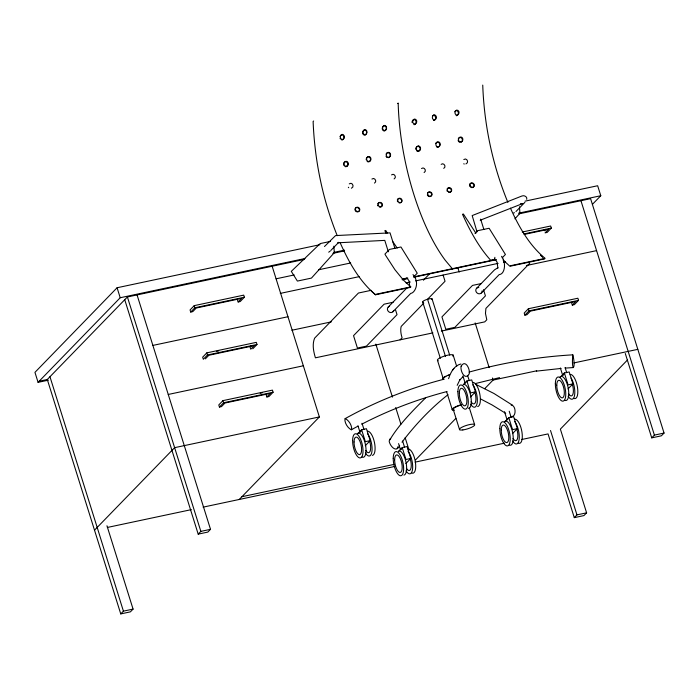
<?xml version="1.0" encoding="UTF-8"?>
<svg xmlns="http://www.w3.org/2000/svg" width="699" height="699" viewBox="0 0 699 699"><rect width="100%" height="100%" fill="white"/><g stroke="black" fill="none" stroke-linecap="round" stroke-linejoin="round"><path stroke-width="1.05" d="M409.736 286.153L408.994 280.902L406.923 277.8M526.758 199.355C527.396 196.62 524.136 195.03 521.882 196.026L472.174 215.572L477.015 231.876M448.583 378.675L449.544 376.062M457.181 385.341L459.977 379.583L459.461 380.256L462.817 376.892M480.641 219.993L480.641 219.119L483.883 229.49M449.859 375.293C451.816 370.304 455.399 365.28 460.886 363.987M425.324 398.142C412.227 411.265 398.343 425.132 389.142 441.025C389.832 445.953 396.543 453.73 399.618 445.368M397.259 448.566L397.679 446.844M452.393 370.391L452.908 369.719M453.345 369.124L453.861 368.452M401.986 442.196C415.363 424.608 430.636 408.382 448.007 394.69M572.796 354.839C571.057 373.467 576.474 369.02 572.796 354.839C537.741 356.866 502.913 362.685 469.081 372.104M514.927 218.839L519.925 213.274L519.471 206.773M319.993 244.676L117.083 287.752L34.95 372.357L38.078 382.344L48.327 380.169M38.078 382.344L120.211 297.739L304.965 258.525M46.195 380.623L127.401 296.97L304.117 259.46M313.624 120.997L313.117 121.521C314.664 160.552 322.641 199.433 337.241 235.694M238.141 301.977L240.203 301.54L244.379 297.241L243.715 295.135L194.226 305.638L190.058 309.937L190.722 312.051L192.784 311.605L196.253 308.032L241.618 298.403L238.141 301.977L237.477 299.871M190.722 312.051L194.89 307.752L244.379 297.241M397.67 103.574L398.177 103.041A134.147 50.424 78 0 0 445.35 260.395L452.332 268.696L451.877 269.159M206.834 352.864L202.666 357.163L203.33 359.277L207.498 354.978L256.987 344.476L256.323 342.361L206.834 352.864L207.498 354.978M374.498 183.086C377.521 181.53 374.437 176.847 371.92 179.049M205.392 358.84L208.861 355.258L254.226 345.629L250.749 349.212L250.085 347.097L251.483 345.664M324.467 246.529L335.564 235.58L390.042 232.872L394.909 248.39M394.122 178.918C397.154 177.363 394.07 172.679 391.545 174.881M330.828 250.46L338.718 242.335L337.809 242.798L384.782 240.386L388.356 251.789M252.811 348.775L256.987 344.476M424.11 172.557C427.133 171.002 424.057 166.318 421.532 168.52M443.743 168.389C446.766 166.834 443.682 162.151 441.165 164.352M94.514 530.183L174.628 447.666L319.373 416.936L272.147 266.249M266.861 396.98L268.923 396.543L273.099 392.244L272.435 390.129L222.946 400.632L218.778 404.931L219.434 407.045L221.496 406.608L224.973 403.026L270.338 393.397L266.861 396.98L266.197 394.865M219.434 407.045L223.61 402.746L273.099 392.244M407.805 278.141L402.056 279.731L407.351 278.613M413.991 276.559L417.242 273.213L400.955 246.983L389.483 249.421L384.931 254.104L385.743 255.546L394.935 269.709L402.519 278.997L406.687 278.106M388.207 307.053L406.975 287.866M402.502 279.268L410.759 286.896L410.243 287.42L375.52 294.786C359.199 281.007 348.609 261.749 340.037 242.474M423.367 280.22L429.369 274.034M392.908 311.771L410.776 293.37C414.629 293.196 420.344 282.964 412.995 274.576M39.179 381.217L47.296 379.496L120.752 613.905L123.426 611.153L133.072 609.1L106.956 525.762M124.737 299.722L198.193 534.132L200.858 531.38L210.513 529.326L137.056 294.926M423.804 303.121L401.243 326.363A9.69 3.644 78 0 0 400.763 330.522L400.815 331.527A9.69 3.644 78 0 0 402.117 337.748L400.081 339.845M515.967 211.526L524.914 202.317M239.259 499.462L319.373 416.936M133.072 609.1L130.398 611.852L120.752 613.905M210.513 529.326L207.839 532.079L198.193 534.132M502.17 257.844L505.421 254.497L489.134 228.267L477.662 230.696L475.014 233.431L475.923 233.239L463.367 213.973M476.613 288.285L494.499 269.866L497.968 267.691M481.314 293.012L499.182 274.602C505.01 274.296 506.452 262.37 501.541 256.297M544.425 230.74L545.814 229.307M522.232 232.033L550.663 226.004L551.328 228.119L547.151 232.418L545.089 232.854L548.566 229.272L524.302 234.418M357.853 433.625L361.619 429.745L366.451 428.723L370.19 440.641L365.262 445.709M529.711 263.278L485.919 308.39L485.473 313.423L486.792 319.775L484.748 321.872L441.357 331.09M592.42 204.344L600.782 195.729L597.654 185.742L525.036 201.155M572.298 305.087L574.36 304.642L578.527 300.352L577.863 298.237L528.383 308.74L524.206 313.038L524.87 315.153L526.932 314.716L530.41 311.134L575.775 301.505L572.298 305.087L571.633 302.973L573.023 301.54M524.87 315.153L529.047 310.854L578.527 300.352M398.456 451.449L402.231 447.57L407.063 446.547L410.794 458.465L405.874 463.533M463.122 384.843L466.897 380.955L471.729 379.933L475.46 391.851L470.541 396.927M415.625 459.837L455.87 418.386M484.713 388.67L493.066 380.073L536.683 370.811M505.045 421.602L508.82 417.722L513.651 416.691L517.382 428.618L512.463 433.686M560.581 376.857L564.355 372.969L569.187 371.947L572.918 383.865L567.999 388.941M627.588 359.871L560.371 429.116L586.61 512.83L583.936 515.582L574.29 517.636L548.051 433.913L521.463 439.557M574.29 517.636L576.963 514.883L586.61 512.83M625.282 353.476L651.73 437.862L654.404 435.11L664.05 433.057L590.594 198.656L519.243 213.798M664.05 433.057L661.376 435.809L651.73 437.862M497.863 268.163L497.129 262.221L494.717 258.639M330.111 251.203L328.705 252.173M349.273 183.854C352.156 181.53 354.935 186.956 351.405 188.223M463.813 159.538C466.696 157.214 469.475 162.649 465.945 163.907M389.561 439.304L390.706 438.78M444.223 379.155C409.631 388.102 376.149 401.348 344.93 418.745C344.415 422.799 347.718 428.015 351.309 429.78L357.949 426.18M351.309 429.78L351.632 429.597C352.139 425.542 348.836 420.326 345.254 418.561M361.759 424.188C388.819 410.121 417.504 399.243 447.011 391.545M480.213 220.22L522.721 203.549L520.414 203.767M475.364 383.568L499.602 377.626M513.608 212.924L514.473 212.723M330.487 241.391L320.194 243.575L291.3 271.361L297.39 281.085L311.448 278.097L334.314 252.68L333.86 246.17M333.799 252.4L344.485 250.137M518.553 213.186L600.782 195.729M332.89 253.353L344.607 250.862M276.088 278.805L294.2 274.96M318.709 269.753L350.68 262.973M523.953 233.929L551.328 228.119M280.29 293.397L359.146 276.655M494.866 259.39L490.698 260.273C478.544 246.799 469.868 230.609 462.458 214.165M414.166 276.795L495.801 259.469M413.712 277.258L496.404 259.705M371.134 290.33L358.43 293.03L314.637 338.141C312.016 344.397 313.545 351.562 315.415 357.818L432.891 332.881M406.058 282.92L410.287 282.02M415.582 280.902L498.134 263.374M503.429 262.256L505.543 261.802M376.027 294.262L410.759 286.896M510.41 265.742L545.133 258.368C529.169 245.244 518.876 226.729 510.445 208.171M526.373 265.524L596.588 250.618M152.871 345.411L287.971 316.734M393.144 302.256L384.083 304.187L353.537 335.66L357.416 348.041L366.477 346.119L397.023 314.646L395.407 309.482M481.55 283.497L472.489 285.419L441.934 316.892L445.822 329.281L454.874 327.35L485.429 295.878L483.49 289.692M291.894 330.243L331.326 321.872M216.646 351.352L218.752 350.907M168.249 394.463L303.34 365.787M260.185 393.301L262.291 392.855M573.914 362.912L637.811 349.343M475.46 391.851L470.628 392.882L466.897 380.955M572.918 383.865L568.086 384.896L564.355 372.969M370.19 440.641L365.359 441.663L361.619 429.745M517.382 428.618L512.55 429.64L508.82 417.722M410.794 458.465L405.962 459.488L402.231 447.57M241.933 496.709L394.315 464.363M107.358 527.457L191.395 509.623M203.094 507.142L394.839 466.434M415.084 462.144L504.442 443.175M536.386 371.134L561.087 368.443M565.22 368.102L573.529 367.552M511.144 405.053C516.229 405.105 516.806 418.168 510.366 416.508M475.862 384.398L493.922 393.467L512.559 405.245M463.725 163.776L464.276 164.029M480.545 398.911L492.087 404.957L505.726 413.362M543.944 258.281L544.626 258.892L509.903 266.267L503.044 259.967M371.422 291.029L375.52 294.786M348.338 187.236L348.714 187.716M397.154 248.049L392.716 241.496M385.752 230.443L387.351 233.047M384.852 230.635L386.031 233.221M507.893 202.404C492.594 165.226 484.18 125.261 482.738 85.095M580.939 200.7L654.404 435.11M565.08 367.508L566.697 372.663M560.38 367.98L562.643 375.206M528.383 308.74L529.047 310.854M550.515 430.497L576.963 514.883M509.221 411.222L511.161 417.417M504.521 411.702L507.107 419.959A2.333 0.524 -17.4 0 1 507.824 419.225M457.915 267.883L459.208 272.033M475.163 322.929L489.16 367.604M492.419 377.993L493.066 380.073M443.096 275.057L445.045 281.251L427.57 299.251L445.516 356.534M467.622 375.494L469.239 380.649M462.921 375.966L465.185 383.192A2.333 0.524 -17.4 0 1 465.901 382.458M453.153 355.057L456.709 366.407M469.212 407.412L474.577 424.52M432.052 298.866L449.675 355.101M422.729 302.082L440.361 358.325M453.275 409.57L459.584 429.702M437.53 360.457L443.026 378.002M446.565 391.51L452.332 409.902M375.835 344.118L392.436 397.119M395.695 407.508L400.911 424.136M405.14 437.653L409.046 450.121M402.633 441.069L404.572 447.264M398.579 443.612L400.518 449.806A2.333 0.524 -17.4 0 1 400.85 449.291M362.021 423.245L363.961 429.439M357.975 425.787L359.915 431.982M194.226 305.638L194.89 307.752M222.946 400.632L223.61 402.746M127.401 296.97L200.858 531.38M117.083 287.752L120.211 297.739M49.961 376.744L123.426 611.153M438.02 147.174A2.499 2.298 -84.6 0 0 439.732 144.282A2.499 2.298 -84.6 0 0 437.207 142.281A2.499 2.298 -84.6 0 0 435.835 143.374M427.473 193.212A2.333 2.08 40.2 0 1 430.287 192.478A2.333 2.08 40.2 0 1 431.606 195.266A2.333 2.08 40.2 0 1 429.02 196.489M428.47 196.236A2.333 2.08 40.2 0 1 427.989 195.869M427.605 195.397A2.333 2.08 40.2 0 1 427.351 194.855M469.885 186.423A2.333 2.08 40.2 0 1 471.231 183.26A2.333 2.08 40.2 0 1 473.957 185.934A2.333 2.08 40.2 0 1 470.75 187.262M447.098 189.045A2.333 2.08 40.2 0 1 449.92 188.311A2.333 2.08 40.2 0 1 451.231 191.098A2.333 2.08 40.2 0 1 448.653 192.321M447.238 191.229A2.333 2.08 40.2 0 1 446.984 190.687M459.54 142.212A2.499 2.298 -84.6 0 1 459.042 141.914M458.623 141.486A2.499 2.298 -84.6 0 1 458.151 140.368M458.229 139.127A2.499 2.298 -84.6 0 1 459.855 137.476A2.499 2.298 -84.6 0 1 461.209 142.133M437.452 147.174A2.499 2.298 -84.6 0 1 436.394 146.72M418.395 151.342A2.499 2.298 -84.6 0 0 420.099 148.441A2.499 2.298 -84.6 0 0 417.583 146.449A2.499 2.298 -84.6 0 0 416.202 147.541M417.819 151.342A2.499 2.298 -84.6 0 1 416.761 150.888M415.87 149.341A2.499 2.298 -84.6 0 1 415.957 148.109M456.185 115.641A2.674 2.403 -67.7 0 0 456.762 115.676A2.717 2.438 -67.7 0 0 456.176 110.547A2.674 2.403 -67.7 0 0 454.769 111.726M433.537 120.455A2.674 2.403 -67.7 0 0 434.114 120.481A2.717 2.438 -67.7 0 0 433.529 115.352A2.674 2.403 -67.7 0 0 432.506 116.025M413.904 124.614A2.674 2.403 -67.7 0 0 414.49 124.649A2.717 2.438 -67.7 0 0 413.904 119.52A2.674 2.403 -67.7 0 0 412.873 120.193M412.078 122.535A2.674 2.403 -67.7 0 1 412.489 120.7M494.743 258.123A3.661 2.735 -39.1 0 1 494.909 257.311M482.127 290.828A3.329 2.997 44.1 0 1 479.121 293.807A3.329 2.997 44.1 0 1 475.792 290.469A3.329 2.997 44.1 0 1 478.806 287.49M454.306 410.304A9 2.036 -17.4 0 1 453.039 408.33A9 2.036 -17.4 0 1 461.314 404.695M442.72 379.251A9 2.036 -17.4 0 1 449.466 374.743M453.922 409.85A7.995 1.809 -17.4 0 1 461.253 404.948M443.21 378.561A8.327 1.887 -17.4 0 1 445.901 376.412M447.631 375.608A8.327 1.887 -17.4 0 1 449.597 374.865M423.131 302.256A4.972 1.127 -17.4 0 1 427.072 299.39A4.972 1.127 -17.4 0 1 431.895 299.522M438.203 360.745A8.327 1.887 -17.4 0 1 444.809 355.948A8.327 1.887 -17.4 0 1 452.891 356.149M514.656 421.567A12.329 4.631 78 0 1 519.174 439.059A12.329 4.631 78 0 1 512.603 440.99M516.814 429.081A8.965 3.373 78 0 1 517.304 439.225A8.965 3.373 78 0 1 513.005 438.518M514.604 419.19A12.329 4.631 78 0 1 521.952 432.061A12.329 4.631 78 0 1 518.317 443.122M504.442 421.733A12.329 4.631 78 0 1 512.603 432.401A12.329 4.631 78 0 1 509.256 445.045M571.083 378.063A12.329 4.631 78 0 1 574.604 395.136A12.329 4.631 78 0 1 568.138 396.246M572.35 384.336A8.965 3.373 78 0 1 572.839 394.472A8.965 3.373 78 0 1 568.54 393.764M570.139 374.446A12.329 4.631 78 0 1 577.488 387.316A12.329 4.631 78 0 1 573.853 398.378M559.978 376.979A12.329 4.631 78 0 1 568.138 387.657A12.329 4.631 78 0 1 564.792 400.3M563.158 375.311A2.333 0.524 -17.4 0 1 563.84 374.253M472.725 384.799A12.329 4.631 78 0 1 477.251 402.301A12.329 4.631 78 0 1 470.68 404.232M474.892 392.322A8.965 3.373 78 0 1 475.381 402.458A8.965 3.373 78 0 1 471.082 401.75M472.681 382.432A12.329 4.631 78 0 1 479.741 393.72A12.329 4.631 78 0 1 477.662 406.573M463.62 384.354A12.329 4.631 78 0 1 470.68 395.643A12.329 4.631 78 0 1 468.601 408.496M367.456 433.59A12.329 4.631 78 0 1 371.982 451.091A12.329 4.631 78 0 1 365.411 453.022M369.614 441.104A8.965 3.373 78 0 1 370.112 451.248A8.965 3.373 78 0 1 365.813 450.54M367.403 431.222A12.329 4.631 78 0 1 374.463 442.502A12.329 4.631 78 0 1 372.392 455.364M357.25 433.756A12.329 4.631 78 0 1 365.402 444.424A12.329 4.631 78 0 1 362.065 457.076M360.422 432.087A2.333 0.524 -17.4 0 1 361.663 430.82M401.235 449.073A2.333 0.524 -17.4 0 1 401.715 448.845M408.067 451.414A12.329 4.631 78 0 1 412.585 468.915A12.329 4.631 78 0 1 406.014 470.846M410.226 458.928A8.965 3.373 78 0 1 410.715 469.073A8.965 3.373 78 0 1 406.416 468.365M408.015 449.046A12.329 4.631 78 0 1 415.363 461.908A12.329 4.631 78 0 1 411.728 472.978M398.954 450.969A12.329 4.631 78 0 1 406.014 462.249A12.329 4.631 78 0 1 403.935 475.11M368.207 161.871A2.499 2.298 -84.6 0 1 367.15 161.417M366.259 159.87A2.499 2.298 -84.6 0 1 367.962 156.978A2.499 2.298 -84.6 0 1 370.487 158.979A2.499 2.298 -84.6 0 1 368.784 161.871M397.294 200.089A2.333 2.08 40.2 0 1 399.933 198.691A2.333 2.08 40.2 0 1 401.663 201.452A2.333 2.08 40.2 0 1 399.033 202.85M397.617 201.758A2.333 2.08 40.2 0 1 397.364 201.225M355.092 210.198A2.333 2.08 40.2 0 1 356.874 207.559A2.333 2.08 40.2 0 1 359.435 210.058A2.333 2.08 40.2 0 1 356.761 211.823M356.21 211.579A2.333 2.08 40.2 0 1 355.345 210.731M377.862 203.741A2.333 2.08 40.2 0 1 380.675 203.007A2.333 2.08 40.2 0 1 381.995 205.803A2.333 2.08 40.2 0 1 379.408 207.018M377.993 205.925A2.333 2.08 40.2 0 1 377.74 205.392M345 166.528A2.499 2.298 -84.6 0 0 346.127 166.677A2.499 2.298 -84.6 0 0 347.84 163.784A2.499 2.298 -84.6 0 0 345.315 161.784A2.499 2.298 -84.6 0 0 343.786 165.279M387.281 157.555A2.499 2.298 -84.6 0 1 386.774 157.249M386.364 156.829A2.499 2.298 -84.6 0 1 386.058 156.296M386.224 153.902A2.499 2.298 -84.6 0 1 387.596 152.81A2.499 2.298 -84.6 0 1 390.112 154.811A2.499 2.298 -84.6 0 1 388.408 157.703M341.671 139.914A2.717 2.438 -67.7 0 0 342.222 139.992A2.674 2.403 -67.7 0 0 342.772 139.721M340.369 138.926A2.717 2.438 -67.7 0 1 340.125 138.411M340.107 136.637A2.717 2.438 -67.7 0 1 341.636 134.855A2.674 2.403 -67.7 0 1 343.253 139.319M363.812 134.89A2.717 2.438 -67.7 0 0 364.869 135.178A2.674 2.403 -67.7 0 0 364.284 130.049A2.717 2.438 -67.7 0 0 362.772 133.605M363.375 134.558A2.717 2.438 -67.7 0 1 363.017 134.121M383.445 130.722A2.717 2.438 -67.7 0 0 384.502 131.019A2.674 2.403 -67.7 0 0 383.917 125.881A2.717 2.438 -67.7 0 0 382.397 129.437M383 130.39A2.717 2.438 -67.7 0 1 382.65 129.953M393.659 310.408A3.329 2.997 44.1 0 1 388.426 311.518A3.329 2.997 44.1 0 1 389.588 306.319M461.139 366.145C459.933 370.575 464.931 381.191 469.195 373.886C470.401 369.465 465.403 358.84 461.139 366.145M499.864 274.069L499.864 274.069M542.581 257.014L540.528 255.135L542.581 257.031M438.107 146.781A2.324 2.132 -83.9 0 0 440.169 144.51A2.359 2.167 -83.9 0 0 437.95 141.836A2.359 2.167 -83.9 0 0 435.905 144.754A2.324 2.132 -83.9 0 0 438.107 146.781M460.755 141.967A2.324 2.132 -83.9 0 0 462.817 139.704A2.359 2.167 -83.9 0 0 460.597 137.03A2.359 2.167 -83.9 0 0 458.561 139.949A2.324 2.132 -83.9 0 0 460.755 141.967M427.727 194.471A2.333 2.08 40.3 0 0 431.51 195.65A2.333 2.08 40.3 0 0 430.287 191.945A2.333 2.08 40.3 0 0 427.727 194.471M457.207 115.204A2.674 2.403 -67 0 0 456.639 110.075A2.717 2.438 -67 0 0 457.207 115.204M433.992 114.881A2.717 2.438 -67 0 0 434.56 120.01A2.674 2.403 -67 0 0 433.992 114.881M414.926 124.177A2.674 2.403 -67 0 0 414.358 119.048A2.717 2.438 -67 0 0 414.926 124.177M418.317 146.004A2.359 2.167 -83.9 0 0 416.281 148.922A2.324 2.132 -83.9 0 0 418.483 150.949A2.324 2.132 -83.9 0 0 420.536 148.677A2.359 2.167 -83.9 0 0 418.317 146.004M469.999 185.497A2.333 2.08 40.2 0 0 473.782 186.677A2.333 2.08 40.2 0 0 472.568 182.972A2.333 2.08 40.2 0 0 469.999 185.497M447.351 190.303A2.333 2.08 40.3 0 0 451.135 191.482A2.333 2.08 40.3 0 0 449.92 187.778A2.333 2.08 40.3 0 0 447.351 190.303M462.843 429.937A7.995 1.809 -17.4 0 0 474.708 424.975A7.995 1.809 -17.4 0 0 463.682 426.416A7.995 1.809 -17.4 0 0 462.843 429.937M501.227 429.929A8.965 3.373 78 0 0 506.827 442.607A8.965 3.373 78 0 0 506.985 428.941A8.965 3.373 78 0 0 501.227 429.929M499.811 428.47A12.329 4.631 78 0 0 507.509 445.901A12.329 4.631 78 0 0 507.727 427.115A12.329 4.631 78 0 0 499.811 428.47M556.762 385.184A8.965 3.373 78 0 0 562.363 397.862A8.965 3.373 78 0 0 562.52 384.197A8.965 3.373 78 0 0 556.762 385.184M555.347 383.725A12.329 4.631 78 0 0 563.044 401.147A12.329 4.631 78 0 0 563.263 382.362A12.329 4.631 78 0 0 555.347 383.725M459.304 393.17A8.965 3.373 78 0 0 464.905 405.848A8.965 3.373 78 0 0 465.062 392.183A8.965 3.373 78 0 0 459.304 393.17M457.889 391.711A12.329 4.631 78 0 0 465.586 409.133A12.329 4.631 78 0 0 465.805 390.348A12.329 4.631 78 0 0 457.889 391.711M354.035 441.96A8.965 3.373 78 0 0 359.627 454.63A8.965 3.373 78 0 0 359.793 440.973A8.965 3.373 78 0 0 354.035 441.96M352.611 440.501A12.329 4.631 78 0 0 360.308 457.924A12.329 4.631 78 0 0 360.527 439.138A12.329 4.631 78 0 0 352.611 440.501M394.638 459.785A8.965 3.373 78 0 0 400.239 472.454A8.965 3.373 78 0 0 400.396 458.797A8.965 3.373 78 0 0 394.638 459.785M393.222 458.326A12.329 4.631 78 0 0 400.92 475.748A12.329 4.631 78 0 0 401.139 456.963A12.329 4.631 78 0 0 393.222 458.326M369.483 161.347A2.324 2.132 -83.9 0 0 370.889 158.559A2.359 2.167 -83.9 0 0 368.067 156.672A2.359 2.167 -83.9 0 0 366.844 160.071A2.324 2.132 -83.9 0 0 369.483 161.347M346.835 166.152A2.324 2.132 -83.9 0 0 348.242 163.365A2.359 2.167 -83.9 0 0 345.42 161.478A2.359 2.167 -83.9 0 0 344.196 164.885A2.324 2.132 -83.9 0 0 346.835 166.152M397.74 200.84A2.333 2.08 40.3 0 0 401.523 202.02A2.333 2.08 40.3 0 0 400.3 198.306A2.333 2.08 40.3 0 0 397.74 200.84M342.099 134.383A2.674 2.403 -67 0 0 342.667 139.512A2.717 2.438 -67 0 0 342.099 134.383M365.315 134.706A2.717 2.438 -67 0 0 364.747 129.577A2.674 2.403 -67 0 0 365.315 134.706M384.371 125.409A2.674 2.403 -67 0 0 384.948 130.538A2.717 2.438 -67 0 0 384.371 125.409M387.692 152.504A2.359 2.167 -83.9 0 0 386.468 155.912A2.324 2.132 -83.9 0 0 389.116 157.179A2.324 2.132 -83.9 0 0 390.523 154.392A2.359 2.167 -83.9 0 0 387.692 152.504M355.459 209.814A2.333 2.08 40.1 0 0 359.242 210.993A2.333 2.08 40.1 0 0 358.028 207.288A2.333 2.08 40.1 0 0 355.459 209.814M378.115 204.999A2.333 2.08 40.3 0 0 381.899 206.188A2.333 2.08 40.3 0 0 380.675 202.474A2.333 2.08 40.3 0 0 378.115 204.999"/></g></svg>
